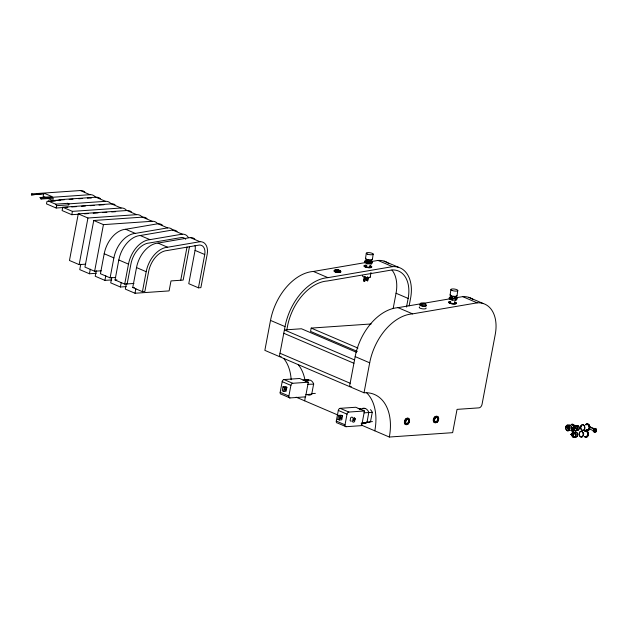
<?xml version="1.0" encoding="UTF-8"?>
<svg xmlns="http://www.w3.org/2000/svg" width="628" height="628" viewBox="0 0 628 628"><rect width="100%" height="100%" fill="white"/><g stroke="black" fill="none" stroke-linecap="round" stroke-linejoin="round"><path stroke-width="0.94" d="M595.046 430.871L595.03 429.937L594.583 431.475M594.74 429.623L594.481 431.507M595.054 430.109C595.109 432.119 595.101 428.916 596.231 431.42L596.506 429.332M595.846 430.015C595.383 434.576 596.514 426.969 595.462 431.02M596.317 429.34L595.862 431.868M594.936 431.405L595.006 432.025L595.462 431.46M595.58 429.858L595.407 429.16M595.211 430.965L595.313 430.18M594.402 432.095L594.677 429.56M594.677 431.46L594.755 429.419L594.159 431.687A1.86 1.217 -66.8 0 0 596.16 431.522L596.019 431.703M369.672 260.502L372.459 261.703L372.271 263.022L371.195 263.988L367.333 263.752L364.538 262.559L364.735 261.232L365.802 260.275L367.733 260.392M365.488 258.752L366.281 253.28M363.73 280.865L364.366 276.563L365.229 276.932L364.601 281.242L363.73 280.865L364.852 281.203L365.48 276.893M364.052 280.3L364.727 280.449L364.052 280.3C363.361 278.565 365.708 279.46 364.224 279.107M363.981 280.834L364.609 276.524M364.295 280.261L364.468 279.067M364.483 280.481L364.656 279.287M367.592 263.768L367.521 262.433L364.735 261.232M368.314 277.317L367.568 280.802L366.697 280.426L367.199 276.987M366.697 280.426L367.443 276.948M367.443 280.049L367.011 279.86L367.443 280.049L367.867 278.816M367.568 280.802L368.071 277.356M371.195 263.988L371.391 262.661L372.459 261.703M372.38 259.545L373.181 254.081M370.292 277.042L370.96 272.466M454.287 296.848L457.074 298.041L456.886 299.368L455.81 300.325L451.948 300.098L449.153 298.904L449.35 297.578L450.417 296.612L452.348 296.73M450.103 295.089L450.896 289.626M452.207 300.113L452.136 298.771L449.35 297.578M455.81 300.325L456.007 299.007L457.074 298.041M456.996 295.89L457.796 290.419M47.54 198.275L52.815 200.536L53.254 198.205L41.079 199.045L40.059 197.53L52.234 196.69L44.98 193.581L31.4 194.908L31.588 193.903L80.305 190.551A13.957 9.169 -66.8 0 1 84.835 191.995M41.079 199.045L41.267 198.048L89.977 194.688A13.957 9.169 -66.8 0 1 95.393 197.027M43.575 194.068L43.136 196.399L45.773 197.522M56.167 208.017L56.606 205.686L55.586 204.171L48.325 201.062L46.927 201.549L46.488 203.872L56.167 208.017L67.855 207.209M59.299 199.712L59.111 200.709L60.508 200.222L59.299 199.712L95.833 197.192A13.957 9.169 -66.8 0 1 100.37 198.636M114.995 204.634A13.957 9.169 -66.8 0 0 111.462 203.872L62.745 207.232L62.117 210.561L71.788 214.698L79.583 214.164M56.606 205.686L68.782 204.846L68.97 203.849L105.504 201.329A13.957 9.169 -66.8 0 1 110.921 203.676M71.788 214.698L72.416 211.369L121.133 208.009A13.957 9.169 -66.8 0 1 126.542 210.356M131.519 211.966A13.957 9.169 -66.8 0 0 126.989 210.513L78.272 213.873L69.465 260.479L79.144 264.616L85.698 264.16M79.144 264.616L87.951 218.01L136.661 214.658A13.957 9.169 -66.8 0 1 142.077 216.998M80.784 264.176L79.756 269.624L89.435 273.761L96.257 273.29M146.999 218.583A13.957 9.169 -66.8 0 0 142.47 217.139L93.753 220.491L84.945 267.096L94.624 271.233L101.179 270.786M89.435 273.761L90.291 269.224M94.624 271.233L103.432 224.636L152.141 221.276A13.957 9.169 -66.8 0 1 157.557 223.615M96.272 270.794L95.236 276.241L104.915 280.386L111.737 279.915M162.487 225.209A13.957 9.169 -66.8 0 0 157.95 223.756L125.655 229.267A24.429 16.053 -66.8 0 0 104.201 253.743L100.425 273.722L110.104 277.859L115.725 277.466M104.915 280.386L105.771 275.841M110.104 277.859L113.88 257.88A24.429 16.053 -66.8 0 1 135.334 233.404L167.621 227.893A13.957 9.169 -66.8 0 1 173.038 230.241M111.753 277.419L110.724 282.867L120.395 287.004L126.244 286.604M133.976 283.464L124.713 284.107L115.042 279.97L118.81 259.992A24.429 16.053 -66.8 0 1 140.264 235.516L172.559 230.005A13.957 9.169 -66.8 0 1 177.096 231.457M120.395 287.004L121.251 282.467M124.713 284.107L128.489 264.129A24.429 16.053 -66.8 0 1 149.943 239.653L182.238 234.15A13.957 9.169 -66.8 0 1 188.384 237.572M126.361 283.668L125.333 289.115L135.004 293.252L169.105 290.905L170.997 280.92L183.172 280.08L189.46 246.788M127.154 283.935L130.93 263.964A20.928 13.753 -66.8 0 1 149.307 242.997L181.696 237.47A10.472 6.877 -66.8 0 1 185.7 239.276M195.033 245.501A10.472 6.877 -66.8 0 1 195.057 250.391L188.769 283.683L198.44 287.82L204.736 254.528A10.472 6.877 -66.8 0 0 199.406 245.038L167.017 250.564A20.928 13.753 -66.8 0 0 148.64 271.539L144.864 291.51L142.423 291.675L132.744 287.538L136.519 267.567A24.429 16.053 -66.8 0 1 157.973 243.091L190.268 237.58A13.957 9.169 -66.8 0 1 194.798 239.032M135.004 293.252L135.86 288.715M142.423 291.675L146.191 271.704A24.429 16.053 -66.8 0 1 167.645 247.228L199.94 241.717A13.957 9.169 -66.8 0 1 207.169 254.364L200.882 287.648L198.44 287.82M180.738 280.245L187.026 246.961M365.472 262.567L313.419 271.453A48.858 32.106 -66.8 0 0 270.511 320.406L264.851 350.361L364.028 392.783A48.858 32.106 -66.8 0 1 389.321 437.033L452.647 432.668L457.051 409.37L478.976 407.855A3.493 2.292 -66.8 0 0 482.037 404.361L495.249 334.457A34.901 22.93 -66.8 0 0 477.178 302.845L462.663 296.636L454.955 297.955M409.142 305.907L410.586 298.245A34.901 22.93 -66.8 0 0 392.516 266.641L327.934 277.654A48.858 32.106 -66.8 0 0 285.026 326.607L279.366 356.571A48.858 32.106 -66.8 0 1 281.14 356.508M286.753 330.25L287.467 326.442A45.357 29.806 -66.8 0 1 327.298 280.999L391.888 269.977A31.4 20.63 -66.8 0 1 408.145 298.418L406.512 307.037M280.174 392.312L282.184 381.659A2.096 1.374 -66.8 0 1 284.029 379.563L299.619 378.488L308.324 382.209L305.553 396.857L289.963 397.932L281.258 394.211A2.096 1.374 -66.8 0 1 280.174 392.312L288.88 396.033A2.096 1.374 -66.8 0 0 289.963 397.932M282.993 386.809L282.239 390.804L283.691 391.425L286.125 391.26L286.878 387.264L285.426 386.644L282.993 386.809L284.445 387.429L286.878 387.264M283.691 391.425L284.445 387.429M288.88 396.033L290.897 385.38A2.096 1.374 -66.8 0 1 292.734 383.284L308.324 382.209M371.179 323.962L311.19 328.091L310.562 331.419L357.324 351.421M307.532 394.8A7.677 5.487 86.1 0 0 311.7 394.266L313.655 383.912A7.677 5.487 86.1 0 0 310.295 380.152L304.454 380.56A7.677 5.487 86.1 0 1 305.781 381.392M336.294 421.082L338.311 410.429A2.096 1.374 -66.8 0 1 340.148 408.333L355.738 407.258L364.444 410.987L361.673 425.627L346.091 426.702L337.377 422.982A2.096 1.374 -66.8 0 1 336.294 421.082L345.007 424.811A2.096 1.374 -66.8 0 0 346.091 426.702M337.872 419.371L338.633 415.375L341.067 415.21L342.519 415.83L341.765 419.826L339.324 419.991L337.872 419.371L339.497 419.261M339.324 419.991L340.086 415.995L342.519 415.83M450.135 298.779L398.081 307.657A48.858 32.106 -66.8 0 0 355.173 356.61L349.513 386.573A48.858 32.106 -66.8 0 1 351.288 386.51M345.007 424.811L347.017 414.158A2.096 1.374 -66.8 0 1 348.854 412.054L364.444 410.987M364.028 392.783L369.688 362.819A48.858 32.106 -66.8 0 1 412.596 313.867L477.178 302.845M362.686 423.162L365.527 423.319L366.995 422.479L368.809 412.266A7.677 5.487 86.1 0 0 362.607 408.357M370.434 409.676A6.979 4.985 86.1 0 1 372.278 412.321L370.496 421.741A6.979 4.985 86.1 0 1 368 422.534M393.152 308.568L396.048 293.245A31.4 20.63 -66.8 0 0 391.966 270.071M566.692 427.582L569.541 427.197M567.351 428.5L569.361 428.17M571.04 434.333L573.851 434.136L570.899 434.278M572.5 427.707L575.311 427.511L572.359 427.644M571.519 435.385L573.529 435.055M575.79 428.712L572.979 428.759L574.989 428.429M573.929 433.713C573.694 435.926 573.262 432.967 574.644 433.665M575.083 427.951C575.837 425.792 574.424 428.61 575.868 428.327M575.162 428.32C574.832 429.419 574.942 427.511 575.813 428.586M594.708 431.766A1.86 1.217 -66.8 0 1 593.287 431.31L593.696 429.16A1.86 1.217 -66.8 0 1 595.752 429.01L595.886 429.214M594.316 432.001L594.512 429.505A1.86 1.217 -66.8 0 1 596.569 429.364M595.627 430.847L595.744 429.842M595.854 429.544L595.658 429.018M305.852 394.667L311.841 394.117M595.046 431.232L595.477 431.373M31.4 194.908L44.98 193.581M595.603 429.277L589.378 426.616M367.678 261.075C366.234 261.774 370.905 262.378 369.531 261.327M371.258 261.578L378.009 260.432A34.901 22.93 -66.8 0 1 388.748 263.572M367.435 278.628L367.623 278.856M570.193 430.502L569.518 430.565A2.763 1.97 86.1 0 1 567.547 428.06A2.763 1.97 86.1 0 1 568.976 425.117L570.2 425.415M574.604 425.376L577.258 426.757A2.763 1.97 86.1 0 1 576.08 430.73L575.146 430.824A2.763 1.97 86.1 0 1 573.176 428.32A2.763 1.97 86.1 0 1 574.604 425.376L576.951 426.176M575.091 425.344L575.028 425.352A2.763 1.97 86.1 0 0 573.835 426.569M573.207 431.993L573.144 432.001A2.763 1.97 86.1 0 0 571.716 434.945A2.763 1.97 86.1 0 0 573.686 437.449L574.62 437.355A2.763 1.97 86.1 0 0 575.798 433.383L573.207 431.993L575.491 432.802M573.631 431.97L573.568 431.978A2.763 1.97 86.1 0 0 572.132 434.914A2.763 1.97 86.1 0 0 574.11 437.418M452.568 297.389C450.488 297.727 454.892 298.928 454.358 297.774M52.815 200.536L64.354 199.735M69.159 199.406L73.005 199.139M78.775 198.746L82.621 198.479M87.425 198.15L89.349 198.016A10.472 6.877 -66.8 0 1 91.178 198.228M48.325 201.062L60.508 200.222M50.68 201.29L55.358 200.968M55.586 204.171L67.761 203.331L68.97 203.849M71.757 206.942L76.624 206.604M81.499 206.267L85.392 206M90.267 205.662L94.161 205.395M99.036 205.058L103.903 204.728M84.458 213.826L88.352 213.559M93.227 213.222L98.094 212.884M102.968 212.547L106.862 212.28M111.737 211.942L115.631 211.675M115.042 279.97L116.91 279.837M132.744 287.538L134.376 287.428M303.026 380.215L308.874 379.814L303.552 380.262M313.725 384.148L307.814 384.312M311.449 393.646L315.342 393.379M359.609 408.914L365.449 408.514M364.012 412.839L372.278 412.321M366.603 422.008L372.443 421.6M362.128 422.809L366.995 422.479M361.979 422.958L366.854 422.62M361.186 423.704L365.527 423.319M572.32 427.841L575.138 427.644M572.979 428.759L575.091 428.681M570.86 434.466L573.678 434.27M367.521 262.433L371.391 262.661M452.136 298.771L456.007 299.007M575.044 432.417A2.426 1.735 86.1 0 1 575.907 432.103L577.438 433.336A2.426 1.735 86.1 0 1 577.383 436.02A2.426 1.735 86.1 0 1 575.578 436.86L575.484 436.805M570.318 425.439L569.863 425.352A2.433 1.743 86.1 0 0 569.415 425.423M575.915 432.103L576.355 432.197A2.433 1.743 86.1 0 1 577.674 435.196A2.433 1.743 86.1 0 1 575.578 436.876M384.093 261.13L398.607 267.34M468.755 297.342L483.27 303.544M378.009 260.432L392.516 266.641M366.94 280.394L367.812 280.763M396.048 293.245L408.145 298.418M313.419 271.453L327.934 277.654M398.081 307.657L412.596 313.867M80.305 190.551L89.977 194.688M95.833 197.192L105.504 201.329M111.462 203.872L121.133 208.009M126.989 210.513L136.661 214.658M142.47 217.139L152.141 221.276M157.95 223.756L167.621 227.893M172.559 230.005L182.238 234.15M190.268 237.58L199.94 241.717M195.057 250.391L204.736 254.528M589.26 426.938L594.59 429.214M593.633 429.254L594.449 429.607M125.655 229.267L135.334 233.404M140.264 235.516L149.943 239.653M157.973 243.091L167.645 247.228M588.97 428.767L593.421 430.667M593.256 431.216L594.08 431.569M31.588 193.903L32.797 194.421M40.059 197.53L41.267 198.048M62.745 207.232L72.416 211.369M78.272 213.873L87.951 218.01M93.753 220.491L103.432 224.636M311.19 328.091L357.952 348.093M356.304 352.23L301.448 328.766L284.398 329.936L354.545 359.938M270.511 320.406L285.026 326.607M355.173 356.61L369.688 362.819M104.201 253.743L113.88 257.88M118.81 259.992L128.489 264.129M136.519 267.567L146.191 271.704M283.77 333.264L353.917 363.267M279.994 353.242L350.141 383.245M284.029 379.563L292.734 383.284M282.184 381.659L290.897 385.38M340.148 408.333L348.854 412.054M338.311 410.429L347.017 414.158M296.126 397.171L337.935 415.053M361.32 425.054L389.321 437.033M338.633 415.375L340.086 415.995M67.761 203.331L68.782 204.846M576.528 426.208L576.842 426.789A2.763 1.97 86.1 0 1 575.656 430.761M575.067 432.833L575.374 433.414A2.763 1.97 86.1 0 1 574.196 437.386M587.706 429.96A2.755 1.97 86.1 0 1 586.678 429.897M586.175 424.826A2.755 1.97 86.1 0 1 588.562 425.399A2.755 1.97 86.1 0 1 588.899 428.743M588.585 429.293A2.755 1.97 86.1 0 1 588.177 429.709M586.097 424.646A2.975 2.12 86.1 0 1 589.307 427.385A2.975 2.12 86.1 0 1 586.128 429.78M585.743 424.756A3.399 2.426 86.1 0 1 589.025 424.74A3.399 2.426 86.1 0 1 589.472 429.301A3.399 2.426 86.1 0 1 586.269 430.117M588.672 425.078A2.543 1.821 86.1 0 1 589.048 425.501M589.339 426.043A2.543 1.821 86.1 0 1 589.354 428.586M589.072 429.097A2.543 1.821 86.1 0 1 588.695 429.481M588.263 424.599A2.755 1.97 86.1 0 1 589.158 425.36M589.472 425.949A2.755 1.97 86.1 0 1 589.488 428.696M585.445 424.779A3.399 2.426 86.1 0 1 588.726 424.756A3.399 2.426 86.1 0 1 589.182 429.324A2.755 1.97 86.1 0 1 588.774 429.67M586.937 430.086A2.975 2.12 86.1 0 1 586.426 429.756M588.012 424.418A2.975 2.12 86.1 0 1 589.598 427.37A2.975 2.12 86.1 0 1 588.036 430.141M589.182 429.324A3.399 2.426 86.1 0 1 585.979 430.141M426.027 307.956A3.493 1.028 7.6 0 1 422.181 308.772A3.493 1.028 7.6 0 1 419.692 306.919M425.501 304.737A3.493 1.028 7.6 0 1 425.446 306.197A3.493 1.028 7.6 0 1 420.548 305.585A3.493 1.028 7.6 0 1 420.603 304.125M425.439 305.051A2.795 0.824 7.6 0 1 423.35 306.024A2.795 0.824 7.6 0 1 420.36 304.611M284.46 388.465A0.871 0.573 -66.8 0 1 284.154 389.281M408.687 421.945A2.975 1.955 -66.8 0 1 408.349 422.644M405.319 423.876A2.975 1.955 -66.8 0 1 404.981 423.453M404.762 422.895A2.975 1.955 -66.8 0 1 404.746 421.49M404.958 420.752A2.975 1.955 -66.8 0 1 406.803 418.648M407.36 418.515A2.975 1.955 -66.8 0 1 407.878 418.578M405.091 420.799A2.755 1.813 -66.8 0 1 405.405 420.148M406.292 419.135A2.755 1.813 -66.8 0 1 406.803 418.845M408.616 418.955A2.975 1.955 -66.8 0 1 408.961 419.371M409.181 419.936A2.975 1.955 -66.8 0 1 408.435 423.091A2.975 1.955 -66.8 0 1 406.065 424.253M405.617 424.002A2.975 1.955 -66.8 0 1 405.405 420.525A2.975 1.955 -66.8 0 1 408.169 418.703M408.954 422.032A3.399 2.229 -66.8 0 1 405.264 424.355A3.399 2.229 -66.8 0 1 405.233 419.63A3.399 2.229 -66.8 0 1 408.93 418.947M409.181 419.59A3.399 2.229 -66.8 0 1 409.189 421.184M339.646 272.214A2.755 0.793 7.5 0 1 337.165 272.254M336.467 272.128A2.755 0.793 7.5 0 1 334.826 270.904M339.881 271.445A2.755 0.793 7.5 0 1 340.133 271.885M340.07 271.437A2.975 0.856 7.5 0 1 340.172 272.112M339.819 272.269A2.975 0.856 7.5 0 1 336.043 272.089A2.975 0.856 7.5 0 1 334.63 270.856M339.387 270.503A3.399 0.981 7.5 0 1 339.144 272.136A3.399 0.981 7.5 0 1 334.096 270.762A3.399 0.981 7.5 0 1 338.602 270.291M339.709 270.794A2.975 0.856 7.5 0 1 340.227 271.712M339.874 271.869A2.975 0.856 7.5 0 1 336.098 271.681A2.975 0.856 7.5 0 1 334.685 270.456M335.038 270.299A2.975 0.856 7.5 0 1 338.461 270.393M338.673 270.715A2.143 0.62 7.5 0 1 339.199 271.649M336.734 271.579A2.143 0.62 7.5 0 1 335.533 271.115M335.36 270.935A2.143 0.62 7.5 0 1 336.09 270.44M339.984 271.163A3.399 0.981 7.5 0 1 337.99 272.528A3.399 0.981 7.5 0 1 334.237 270.762M369.743 261.067A2.269 0.644 8.3 0 1 370.3 262.119A2.269 0.644 8.3 0 1 366.862 261.648A2.269 0.644 8.3 0 1 367.49 260.753M369.978 263.47A2.269 0.644 8.3 0 1 368.377 263.438M367.262 263.195A2.269 0.644 8.3 0 1 366.446 262.849M371.572 259.654A2.716 0.769 8.3 0 1 367.741 259.686M367.16 259.49A2.716 0.769 8.3 0 1 366.391 259.058M372.208 259.27A3.493 0.981 8.3 0 1 369.154 260.173L368.251 260.031A3.493 0.981 8.3 0 1 365.841 258.296M369.476 266.201A2.269 0.644 8.3 0 1 368.432 267.136A2.269 0.644 8.3 0 1 365.708 265.974M370.167 276.736A3.925 1.107 8.3 0 1 366.36 277.623A3.925 1.107 8.3 0 1 362.654 275.708M366.901 265.228A3.925 1.107 8.3 0 0 364.483 266.531A3.925 1.107 8.3 0 0 370.591 267.599A3.925 1.107 8.3 0 0 369.853 265.738A3.839 1.13 7.6 0 1 370.81 267.583A3.839 1.13 7.6 0 1 364.978 266.853A3.839 1.13 7.6 0 1 366.061 265.275M366.666 392.814A48.858 32.106 -66.8 0 1 374.806 430.824M298.308 364.766A48.858 32.106 -66.8 0 1 305.035 380.45M305.334 396.48A48.858 32.106 -66.8 0 1 304.659 400.821M575.57 430.792A2.763 1.97 86.1 0 1 574.581 430.368M574.165 429.913A2.763 1.97 86.1 0 1 573.851 429.324M573.647 428.649A2.763 1.97 86.1 0 1 573.639 427.221M574.361 429.733A2.433 1.743 86.1 0 1 574.078 429.23M574.016 426.797A2.433 1.743 86.1 0 1 574.282 426.294A2.975 2.12 86.1 0 0 573.592 425.125M574.636 425.917A2.433 1.743 86.1 0 1 575.499 425.611L576.378 425.949A2.433 1.743 86.1 0 1 577.297 428.068M577.25 428.696A2.433 1.743 86.1 0 1 576.064 430.4M437.857 417.369A2.755 1.955 -64.9 0 1 436.994 421.93A2.755 1.955 -64.9 0 1 434.325 419.755A2.755 1.955 -64.9 0 1 437.857 417.369A2.975 2.104 -64.9 0 0 437.426 416.937M438.038 417.95A2.975 2.104 -64.9 0 1 438.132 418.625M434.27 421.922A2.975 2.104 -64.9 0 1 433.901 421.49M433.658 420.917A2.975 2.104 -64.9 0 1 433.626 419.512M433.838 418.774A2.975 2.104 -64.9 0 1 436.939 416.678M437.308 417.118A2.755 1.955 -64.9 0 1 437.661 417.518M433.987 418.821A2.755 1.955 -64.9 0 1 435.251 417.188M436.177 422.275A2.975 2.104 -64.9 0 1 433.838 420.368A2.975 2.104 -64.9 0 1 436.06 416.843A2.975 2.104 -64.9 0 1 438.407 418.75M438.344 419.48A2.975 2.104 -64.9 0 1 436.766 421.977M438.391 419.347A3.399 2.41 -64.9 0 1 434.223 422.409A3.399 2.41 -64.9 0 1 434.686 417.008A3.399 2.41 -64.9 0 1 438.462 418.507M283.793 358.564A48.858 32.106 -66.8 0 1 291.164 379.759M339.991 271.257A2.795 0.824 7.6 0 1 340.392 272.309A2.795 0.824 7.6 0 1 337.267 272.301M336.035 271.932A2.795 0.824 7.6 0 1 335.595 271.712M335.344 271.045A2.795 0.824 7.6 0 1 335.627 270.88M435.958 416.6A2.795 1.837 -66.8 0 1 437.708 417.157M434.56 421.506A2.795 1.837 -66.8 0 1 434.238 421.113M434.537 417.918A2.795 1.837 -66.8 0 1 435.432 416.898M404.903 420.846A2.795 1.837 -66.8 0 1 406.52 418.695M407.046 418.499A2.795 1.837 -66.8 0 1 407.548 418.484M462.663 296.636A34.901 22.93 -66.8 0 1 472.79 299.328M454.531 301.958A3.839 1.13 7.6 0 1 455.473 303.795A3.839 1.13 7.6 0 1 449.64 303.065A3.839 1.13 7.6 0 1 450.723 301.479M585.147 430.996A2.975 2.12 86.1 0 1 587.847 434.011A2.975 2.12 86.1 0 1 585.178 436.727M583.663 434.552A2.975 2.12 86.1 0 1 583.655 433.014M584.778 430.871A3.399 2.426 86.1 0 1 588.444 434.011A3.399 2.426 86.1 0 1 584.809 436.743M586.214 431.263A2.755 1.97 86.1 0 1 587.69 434.003A2.755 1.97 86.1 0 1 586.238 436.586M586.764 431.428A2.543 1.821 86.1 0 1 587.211 431.703M587.235 436.107A2.543 1.821 86.1 0 1 586.795 436.334M586.803 431.224A2.755 1.97 86.1 0 1 587.282 431.522M587.698 431.986A2.755 1.97 86.1 0 1 588.012 432.574M588.216 433.249A2.755 1.97 86.1 0 1 586.835 436.539M584.935 431.248A2.975 2.12 86.1 0 1 588.122 433.603A2.975 2.12 86.1 0 1 585.477 436.711M584.487 430.894A3.399 2.426 86.1 0 1 588.146 434.026A3.399 2.426 86.1 0 1 584.519 436.766M574.275 430.125A3.399 2.426 86.1 0 1 571.339 430.502M571.307 424.63A3.399 2.426 86.1 0 1 574.636 426.051M574.094 429.238A2.975 2.12 86.1 0 1 571.708 430.486M571.676 424.756A2.975 2.12 86.1 0 1 574.29 427.001M572.226 424.897A2.755 1.97 86.1 0 1 573.945 426.373M573.647 429.678A2.755 1.97 86.1 0 1 572.257 430.408M573.105 430.525A2.975 2.12 86.1 0 1 572.006 430.463M571.975 424.74A2.975 2.12 86.1 0 1 573.074 424.795M574.392 429.214A2.975 2.12 86.1 0 1 573.615 430.259M574.361 429.466A3.399 2.426 86.1 0 1 571.04 430.518M571.009 424.654A3.399 2.426 86.1 0 1 574.337 426.074M568.536 429.654A2.763 1.97 86.1 0 1 568.222 429.065M568.018 428.39A2.763 1.97 86.1 0 1 568.01 426.962M568.207 426.31A2.763 1.97 86.1 0 1 568.513 425.753M568.921 425.344A2.763 1.97 86.1 0 1 569.4 425.093M571.645 429.254A2.763 1.97 86.1 0 0 571.629 426.498L570.899 425.949L571.205 426.53A2.763 1.97 86.1 0 1 571.221 429.285M575.57 433.477A2.433 1.743 86.1 0 1 575.366 436.405A2.433 1.743 86.1 0 1 573.27 436.758M572.422 435.267A2.433 1.743 86.1 0 1 572.351 434.631M572.822 432.92A2.433 1.743 86.1 0 1 573.168 432.543M573.584 432.307A2.433 1.743 86.1 0 1 574.031 432.237L574.91 432.574A2.433 1.743 86.1 0 1 575.287 432.967M358.18 408.577A7.677 5.487 86.1 0 1 360.935 409.754M352.724 417.651A2.096 1.374 -66.8 0 0 350.659 417.793L350.126 420.619A2.096 1.374 -66.8 0 0 351.437 421.043M353.925 418.484A1.044 0.691 -66.8 0 1 355.001 418.499A1.044 0.691 -66.8 0 1 354.506 419.991M340.078 416.835A0.871 0.573 -66.8 0 1 340.078 417.251M353.815 417.989A1.044 0.691 -66.8 0 1 354.475 419.151M454.358 297.405A2.269 0.644 8.3 0 1 454.782 298.481A2.269 0.644 8.3 0 1 451.257 297.86A2.269 0.644 8.3 0 1 452.655 297.107M451.877 299.54A2.269 0.644 8.3 0 1 451.061 299.187M455.959 296.157A2.716 0.769 8.3 0 1 453.024 296.18M451.775 295.835A2.716 0.769 8.3 0 1 451.006 295.396M456.823 295.607A3.493 0.981 8.3 0 1 453.769 296.51L452.866 296.377A3.493 0.981 8.3 0 1 450.457 294.634M454.444 302.72A2.269 0.644 8.3 0 1 452.466 303.418A2.269 0.644 8.3 0 1 450.551 302.194M454.468 302.084A3.925 1.107 8.3 0 1 455.441 303.905A3.925 1.107 8.3 0 1 449.483 303.089A3.925 1.107 8.3 0 1 450.574 301.55M353.36 420.203C354.098 422.283 354.726 417.95 353.36 420.203M353.077 418.829L352.544 421.655A2.096 1.374 -66.8 0 0 354.616 421.514L355.142 418.688A2.096 1.374 -66.8 0 0 353.077 418.829M569.392 427.998L569.447 428.5L569.392 427.998M569.627 426.773L569.588 427.754L569.627 426.773M573.56 434.882L573.615 435.385L573.56 434.882M577.815 425.564L577.375 425.478A2.426 1.735 86.1 0 0 576.159 426.169A2.433 1.735 86.1 0 1 577.375 425.478L578.898 426.71A2.426 1.735 86.1 0 1 578.843 429.395A2.426 1.735 86.1 0 1 577.038 430.235L576.614 429.984A2.433 1.743 86.1 0 0 579.063 428.869A2.433 1.743 86.1 0 0 577.831 425.572M581.018 426.106A2.755 1.97 86.1 0 0 582.745 430.329A2.755 1.97 86.1 0 0 584.44 426.294A2.755 1.97 86.1 0 0 581.018 426.106M580.884 425.988A2.975 2.12 86.1 0 0 582.753 430.541A2.975 2.12 86.1 0 0 584.566 426.192A2.975 2.12 86.1 0 0 580.884 425.988M421.223 304.18A2.795 0.824 7.6 0 0 425.87 304.384A2.795 0.824 7.6 0 0 422.518 302.955A2.795 0.824 7.6 0 0 421.223 304.18M285.45 390.043A0.871 0.573 -66.8 0 0 285.724 388.606A0.871 0.573 -66.8 0 0 284.672 389.384A0.871 0.573 -66.8 0 0 285.45 390.043M407.941 423.814A2.755 1.813 -66.8 0 0 408.804 419.261A2.755 1.813 -66.8 0 0 405.484 421.733A2.755 1.813 -66.8 0 0 407.941 423.814M407.768 424.198A3.399 2.229 -66.8 0 0 408.836 418.593A3.399 2.229 -66.8 0 0 404.746 421.639A3.399 2.229 -66.8 0 0 407.768 424.198M407.902 423.649A2.543 1.672 -66.8 0 0 408.695 419.441A2.543 1.672 -66.8 0 0 405.633 421.726A2.543 1.672 -66.8 0 0 407.902 423.649M407.533 423.194A2.143 1.405 -66.8 0 0 408.2 419.653A2.143 1.405 -66.8 0 0 405.617 421.576A2.143 1.405 -66.8 0 0 407.533 423.194M335.941 271.147A2.755 0.793 7.5 0 0 340.235 271.076A2.755 0.793 7.5 0 0 336.349 269.812A2.755 0.793 7.5 0 0 335.941 271.147M336.059 271.108A2.543 0.73 7.5 0 0 340.023 271.045A2.543 0.73 7.5 0 0 336.435 269.875A2.543 0.73 7.5 0 0 336.059 271.108M367.451 254.12A3.493 0.981 8.3 0 0 373.118 254.332A3.493 0.981 8.3 0 0 368.628 252.589A3.493 0.981 8.3 0 0 367.451 254.12M436.86 422.322A3.399 2.41 -64.9 0 0 437.92 416.709A3.399 2.41 -64.9 0 0 433.579 419.645A3.399 2.41 -64.9 0 0 436.86 422.322M436.947 421.757A2.543 1.805 -64.9 0 0 437.74 417.549A2.543 1.805 -64.9 0 0 434.49 419.755A2.543 1.805 -64.9 0 0 436.947 421.757M436.586 421.302A2.143 1.523 -64.9 0 0 437.253 417.761A2.143 1.523 -64.9 0 0 434.513 419.614A2.143 1.523 -64.9 0 0 436.586 421.302M579.424 432.614A2.975 2.12 86.1 0 0 581.285 437.166A2.975 2.12 86.1 0 0 583.106 432.818A2.975 2.12 86.1 0 0 579.424 432.614M579.55 432.731A2.755 1.97 86.1 0 0 581.285 436.955A2.755 1.97 86.1 0 0 582.972 432.92A2.755 1.97 86.1 0 0 579.55 432.731M565.946 426.373A2.975 2.12 86.1 0 0 567.814 430.926A2.975 2.12 86.1 0 0 569.635 426.577A2.975 2.12 86.1 0 0 565.946 426.373M566.079 426.49A2.755 1.97 86.1 0 0 567.814 430.714A2.755 1.97 86.1 0 0 569.502 426.679A2.755 1.97 86.1 0 0 566.079 426.49M572.312 429.992A2.426 1.735 86.1 0 0 572.72 429.756A2.433 1.743 86.1 0 1 572.312 430.007M341.09 418.609A0.871 0.573 -66.8 0 0 341.365 417.173A0.871 0.573 -66.8 0 0 340.313 417.95A0.871 0.573 -66.8 0 0 341.09 418.609M452.066 290.466A3.493 0.981 8.3 0 0 457.734 290.67A3.493 0.981 8.3 0 0 453.243 288.935A3.493 0.981 8.3 0 0 452.066 290.466"/></g></svg>
